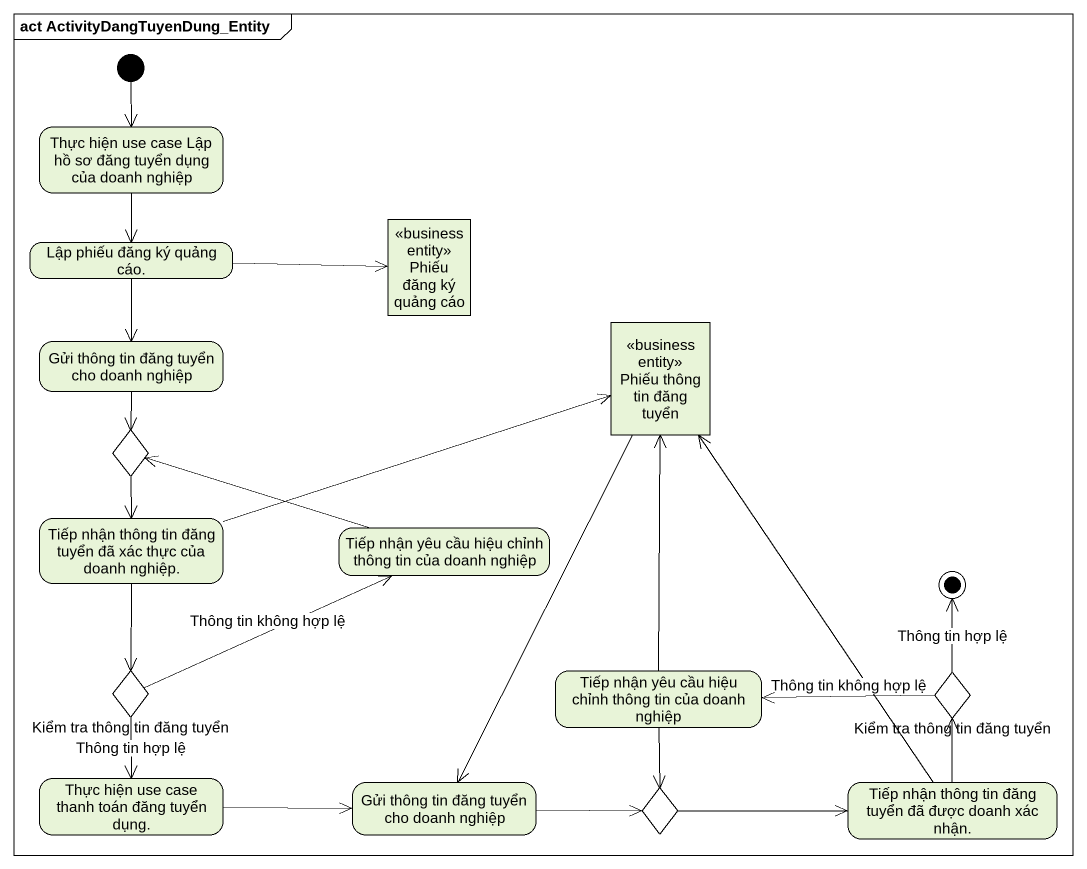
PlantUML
@startuml
mainframe act ActivityDangTuyenDung_Entity
hide empty description
state "Thực hiện use case Lập hồ sơ đăng tuyển dụng của doanh nghiệp" as Thực_hiện_use_case_Lập_hồ
state "Phiếu đăng ký quảng cáo" as Phiếu_đăng_ký_quảng_cáo <<business entity>>
state "Lập phiếu đăng ký quảng cáo." as Lập_phiếu_đăng_ký_quảng_cáo
state "Gửi thông tin đăng tuyển cho doanh nghiệp" as Gửi_thông_tin_đăng_tuyển
state "Phiếu thông tin đăng tuyển" as Phiếu_thông_tin_đăng_tuyển <<business entity>>
state choice1 <<choice>>
state "Tiếp nhận thông tin đăng tuyển đã xác thực của doanh nghiệp." as Tiếp_nhận_thông_tin_đăng
state "Tiếp nhận yêu cầu hiệu chỉnh thông tin của doanh nghiệp" as Tiếp_nhận_yêu_cầu_hiệu
state "Kiểm tra thông tin đăng tuyển" as Kiểm_tra_thông_tin_đăng <<choice>>
state "Tiếp nhận yêu cầu hiệu chỉnh thông tin của doanh nghiệp" as Tiếp_nhận_yêu_cầu_hiệu_2
state "Kiểm tra thông tin đăng tuyển" as Kiểm_tra_thông_tin_đăng_2 <<choice>>
state "Thực hiện use case thanh toán đăng tuyển dụng." as Thực_hiện_use_case_thanh
state "Gửi thông tin đăng tuyển cho doanh nghiệp" as Gửi_thông_tin_đăng_tuyển_2
state choice2 <<choice>>
state "Tiếp nhận thông tin đăng tuyển đã được doanh xác nhận." as Tiếp_nhận_thông_tin_đăng_2
[*] --> Thực_hiện_use_case_Lập_hồ
Thực_hiện_use_case_Lập_hồ --> Lập_phiếu_đăng_ký_quảng_cáo
Lập_phiếu_đăng_ký_quảng_cáo -right-> Phiếu_đăng_ký_quảng_cáo
Lập_phiếu_đăng_ký_quảng_cáo --> Gửi_thông_tin_đăng_tuyển
Gửi_thông_tin_đăng_tuyển --> choice1
Phiếu_thông_tin_đăng_tuyển --> Gửi_thông_tin_đăng_tuyển_2
choice1 --> Tiếp_nhận_thông_tin_đăng
Tiếp_nhận_thông_tin_đăng -right-> Phiếu_thông_tin_đăng_tuyển
Tiếp_nhận_thông_tin_đăng --> Kiểm_tra_thông_tin_đăng
Tiếp_nhận_yêu_cầu_hiệu -left-> choice1
Kiểm_tra_thông_tin_đăng -right-> Tiếp_nhận_yêu_cầu_hiệu : Thông tin không hợp lệ
Kiểm_tra_thông_tin_đăng --> Thực_hiện_use_case_thanh : Thông tin hợp lệ
Tiếp_nhận_yêu_cầu_hiệu_2 -up-> Phiếu_thông_tin_đăng_tuyển
Tiếp_nhận_yêu_cầu_hiệu_2 --> choice2
Kiểm_tra_thông_tin_đăng_2 -left-> Tiếp_nhận_yêu_cầu_hiệu_2 : Thông tin không hợp lệ
Thực_hiện_use_case_thanh -right-> Gửi_thông_tin_đăng_tuyển_2
Gửi_thông_tin_đăng_tuyển_2 -right-> choice2
choice2 -right-> Tiếp_nhận_thông_tin_đăng_2
Tiếp_nhận_thông_tin_đăng_2 -up-> Phiếu_thông_tin_đăng_tuyển
Tiếp_nhận_thông_tin_đăng_2 -up-> Kiểm_tra_thông_tin_đăng_2
Kiểm_tra_thông_tin_đăng_2 -up-> [*] : Thông tin hợp lệ
@enduml
